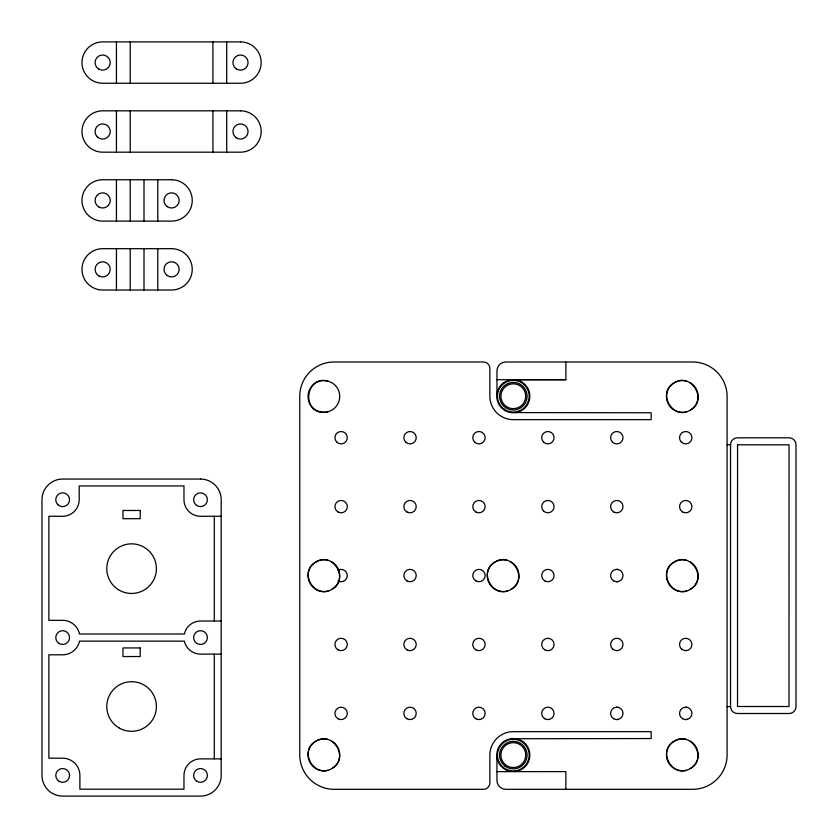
<?xml version="1.0" encoding="UTF-8"?>
<svg xmlns="http://www.w3.org/2000/svg" width="838" height="838" viewBox="0 0 838 838"><rect width="100%" height="100%" fill="white"/><g stroke="black" fill="none" stroke-linecap="round" stroke-linejoin="round"><path stroke-width="1.26" d="M331.806 589.386C349.834 579.875 333.21 551.079 315.957 561.931C297.94 571.443 314.564 600.238 331.806 589.386A15.849 15.849 0 0 0 331.806 561.931M690.219 410.18C708.236 400.669 691.612 371.883 674.36 382.725C656.343 392.247 672.966 421.032 690.219 410.18A15.849 15.849 0 0 0 690.219 382.725M511.012 589.386C529.029 579.875 512.406 551.079 495.164 561.931C477.136 571.443 493.76 600.238 511.012 589.386A15.849 15.849 0 0 0 511.012 561.931M331.806 768.593C349.834 759.071 333.21 730.286 315.957 741.127C297.94 750.649 314.564 779.434 331.806 768.593A15.849 15.849 0 0 0 331.806 741.127M690.219 589.386C708.236 579.875 691.612 551.079 674.36 561.931C656.343 571.443 672.966 600.238 690.219 589.386A15.849 15.849 0 0 0 690.219 561.931M690.219 768.593C708.236 759.071 691.612 730.286 674.36 741.127C656.343 750.649 672.966 779.434 690.219 768.593A15.849 15.849 0 0 0 690.219 741.127M327.993 411.772L331.806 410.18A15.849 15.849 0 0 0 331.806 382.725C305.116 369.39 298.757 417.743 327.993 411.772A15.849 15.849 0 0 1 308.028 396.458A15.849 15.849 0 0 1 327.993 381.143M339.516 569.547L338.018 570.175A6.201 6.201 0 0 1 347.32 575.538A6.201 6.201 0 0 1 338.018 580.912L339.516 581.541M616.81 581.75L618.413 581.541M616.81 719.591L618.413 719.381M685.735 719.591L687.338 719.381M496.955 379.687L565.88 379.687L565.88 361.995M496.955 771.63L565.88 771.609L565.88 789.323M515.779 738.728L651.157 738.55L651.157 731.658L513.306 731.658A23.433 23.433 0 0 0 489.874 755.09L489.874 782.943A6.379 6.379 0 0 1 483.495 789.323L334.226 789.323A34.463 34.463 0 0 1 299.763 754.86L299.763 396.227A34.232 34.232 0 0 1 333.995 361.995L483.495 361.995A6.379 6.379 0 0 1 489.874 368.374L489.874 396.227A23.433 23.433 0 0 0 513.306 419.66L651.157 419.66L651.157 412.767L515.779 412.579M565.88 379.719L514.542 379.729A16.54 16.54 0 0 1 529.805 397.463A16.54 16.54 0 0 1 512.07 412.725A16.54 16.54 0 0 1 496.819 394.991L497.5 391.346A16.54 16.54 0 0 1 510.845 379.865M727.091 444.706L730.537 444.706A6.893 6.893 0 0 1 737.43 437.813L789.124 437.813A6.893 6.893 0 0 1 796.016 444.706L796.016 706.612A6.893 6.893 0 0 1 789.124 713.505L737.43 713.505A6.893 6.893 0 0 1 730.537 706.612L730.537 444.706M221.19 516.271L200.512 516.271A16.54 16.54 0 0 1 183.972 499.731L183.972 485.946L79.201 485.946L79.201 499.731A16.54 16.54 0 0 1 62.661 516.271L48.876 516.271L48.876 620.34L62.661 620.34A17.231 17.231 0 0 1 79.306 633.119L79.421 634.01L184.444 634.01L184.538 633.298A16.54 16.54 0 0 1 200.512 621.031L221.19 621.031M221.19 654.122L200.512 654.122A16.54 16.54 0 0 1 184.538 641.856L184.444 641.143L79.421 641.143L79.306 642.034A17.231 17.231 0 0 1 62.661 654.803L48.876 654.803L48.876 758.191L62.661 758.191A17.231 17.231 0 0 1 79.893 775.422L79.893 789.207L183.972 789.207L183.972 775.422A16.54 16.54 0 0 1 200.512 758.882L221.19 758.882M727.091 706.612L730.537 706.612M616.81 569.337L618.413 569.547M685.735 707.188L687.338 707.398M616.81 707.188L618.413 707.398M496.955 394.258L496.955 370.836A8.841 8.841 0 0 1 505.796 361.995L692.628 361.995A34.463 34.463 0 0 1 727.091 396.458L727.091 754.86A34.463 34.463 0 0 1 692.628 789.323L505.796 789.323A8.841 8.841 0 0 1 496.955 780.482L496.955 757.06M226.71 41.9L226.71 83.255M226.71 110.826L226.71 152.181M214.298 516.271L214.298 621.031M214.298 654.122L214.298 758.882M212.925 41.9L212.925 83.255M212.925 110.826L212.925 152.181M157.785 179.751L157.785 221.106M157.785 248.677L157.785 290.021M144.01 179.751L144.01 221.106M144.01 248.677L144.01 290.021M130.225 41.9L130.225 83.255M130.225 110.826L130.225 152.181M130.225 179.751L130.225 221.106M130.225 248.677L130.225 290.021M116.44 41.9L116.44 83.255M116.44 110.826L116.44 152.181M116.44 179.751L116.44 221.106M116.44 248.677L116.44 290.021M686.395 770.174A15.849 15.849 0 0 1 666.44 754.86A15.849 15.849 0 0 1 686.395 739.545M686.395 590.968A15.849 15.849 0 0 1 666.44 575.654A15.849 15.849 0 0 1 686.395 560.35M686.395 411.772A15.849 15.849 0 0 1 666.44 396.458A15.849 15.849 0 0 1 686.395 381.143M327.993 770.174A15.849 15.849 0 0 1 308.028 754.86A15.849 15.849 0 0 1 327.993 739.545M327.993 590.968A15.849 15.849 0 0 1 308.028 575.654A15.849 15.849 0 0 1 327.993 560.35M514.542 771.589A16.54 16.54 0 0 0 529.805 753.854A16.54 16.54 0 0 0 512.07 738.592A16.54 16.54 0 0 0 496.819 756.326L497.5 759.961A16.54 16.54 0 0 0 510.845 771.442M507.189 590.968A15.849 15.849 0 0 1 487.234 575.654A15.849 15.849 0 0 1 507.189 560.35M737.545 444.8L737.524 706.497L789.008 706.518L789.029 444.821L737.545 444.8M240.496 41.9L102.655 41.9A20.678 20.678 0 0 0 81.977 62.578A20.678 20.678 0 0 0 102.655 83.255L240.496 83.255A20.678 20.678 0 0 0 261.173 62.578A20.678 20.678 0 0 0 240.496 41.9M240.496 110.826L102.655 110.826A20.678 20.678 0 0 0 81.977 131.503A20.678 20.678 0 0 0 102.655 152.181L240.496 152.181A20.678 20.678 0 0 0 261.173 131.503A20.678 20.678 0 0 0 240.496 110.826M171.57 179.751L102.655 179.751A20.678 20.678 0 0 0 81.977 200.429A20.678 20.678 0 0 0 102.655 221.106L171.57 221.106A20.678 20.678 0 0 0 192.248 200.429A20.678 20.678 0 0 0 171.57 179.751M171.57 248.677L102.655 248.677A20.678 20.678 0 0 0 81.977 269.344A20.678 20.678 0 0 0 102.655 290.021L171.57 290.021A20.678 20.678 0 0 0 192.248 269.344A20.678 20.678 0 0 0 171.57 248.677M200.512 479.053L62.661 479.053A20.678 20.678 0 0 0 41.984 499.731L41.984 775.422A20.678 20.678 0 0 0 62.661 796.1L200.512 796.1A20.678 20.678 0 0 0 221.19 775.422L221.19 499.731A20.678 20.678 0 0 0 200.512 479.053M140.208 510.468L122.977 510.468L122.977 518.691L140.208 518.691L140.208 510.468M140.208 647.942L122.977 647.942L122.977 656.542L140.208 656.542L140.208 647.942M167.265 275.587A7.584 7.584 0 0 0 179.133 269.962A7.584 7.584 0 0 0 168.323 262.504A7.584 7.584 0 0 0 167.265 275.587M98.863 275.911A7.584 7.584 0 0 0 110.228 269.344A7.584 7.584 0 0 0 98.863 262.786A7.584 7.584 0 0 0 98.863 275.911M98.863 206.986A7.584 7.584 0 0 0 110.228 200.429A7.584 7.584 0 0 0 98.863 193.861A7.584 7.584 0 0 0 98.863 206.986M167.265 206.661A7.584 7.584 0 0 0 179.133 201.036A7.584 7.584 0 0 0 168.323 193.578A7.584 7.584 0 0 0 167.265 206.661M236.19 68.821A7.584 7.584 0 0 0 248.058 63.185A7.584 7.584 0 0 0 237.248 55.727A7.584 7.584 0 0 0 236.19 68.821M97.292 136.866A7.584 7.584 0 0 0 109.977 133.462A7.584 7.584 0 0 0 100.686 124.181A7.584 7.584 0 0 0 97.292 136.866M98.863 69.145A7.584 7.584 0 0 0 110.228 62.578A7.584 7.584 0 0 0 98.863 56.01A7.584 7.584 0 0 0 98.863 69.145M236.19 137.736A7.584 7.584 0 0 0 248.058 132.111A7.584 7.584 0 0 0 237.248 124.653A7.584 7.584 0 0 0 236.19 137.736M57.791 504.602A6.893 6.893 0 0 0 69.324 501.512A6.893 6.893 0 0 0 60.881 493.069A6.893 6.893 0 0 0 57.791 504.602M197.066 643.542A6.893 6.893 0 0 0 207.405 637.571A6.893 6.893 0 0 0 197.066 631.611A6.893 6.893 0 0 0 197.066 643.542M197.066 781.393A6.893 6.893 0 0 0 207.405 775.422A6.893 6.893 0 0 0 197.066 769.452A6.893 6.893 0 0 0 197.066 781.393M59.215 643.542A6.893 6.893 0 0 0 69.554 637.571A6.893 6.893 0 0 0 59.215 631.611A6.893 6.893 0 0 0 59.215 643.542M118.388 589.659A24.815 24.815 0 0 0 156.381 569.578A24.815 24.815 0 0 0 119.991 546.711A24.815 24.815 0 0 0 118.388 589.659M195.642 504.602A6.893 6.893 0 0 0 207.164 501.512A6.893 6.893 0 0 0 198.732 493.069A6.893 6.893 0 0 0 195.642 504.602M59.215 781.393A6.893 6.893 0 0 0 69.554 775.422A6.893 6.893 0 0 0 59.215 769.452A6.893 6.893 0 0 0 59.215 781.393M119.185 727.992A24.815 24.815 0 0 0 156.402 706.497A24.815 24.815 0 0 0 119.185 685.013A24.815 24.815 0 0 0 119.185 727.992M504.382 409.321A15.849 15.849 0 0 0 529.124 397.411A15.849 15.849 0 0 0 506.435 381.939A15.849 15.849 0 0 0 504.382 409.321M505.544 407.614A13.785 13.785 0 0 0 527.06 397.254A13.785 13.785 0 0 0 507.325 383.804A13.785 13.785 0 0 0 505.544 407.614M506.32 406.482A12.402 12.402 0 0 0 525.677 397.149A12.402 12.402 0 0 0 507.933 385.051A12.402 12.402 0 0 0 506.32 406.482M503.429 767.482A15.849 15.849 0 0 0 528.988 757.458A15.849 15.849 0 0 0 507.524 740.331A15.849 15.849 0 0 0 503.429 767.482M504.717 765.869A13.785 13.785 0 0 0 526.945 757.143A13.785 13.785 0 0 0 508.278 742.259A13.785 13.785 0 0 0 504.717 765.869M505.576 764.79A12.402 12.402 0 0 0 525.583 756.934A12.402 12.402 0 0 0 508.781 743.536A12.402 12.402 0 0 0 505.576 764.79M406.943 511.987A6.201 6.201 0 0 0 416.245 506.623A6.201 6.201 0 0 0 406.943 501.25A6.201 6.201 0 0 0 406.943 511.987M475.858 580.912A6.201 6.201 0 0 0 485.171 575.538A6.201 6.201 0 0 0 475.858 570.175A6.201 6.201 0 0 0 475.858 580.912M474.58 442.087A6.201 6.201 0 0 0 484.951 439.301A6.201 6.201 0 0 0 477.356 431.706A6.201 6.201 0 0 0 474.58 442.087M612.421 442.087A6.201 6.201 0 0 0 622.802 439.301A6.201 6.201 0 0 0 615.207 431.706A6.201 6.201 0 0 0 612.421 442.087M613.709 580.912A6.201 6.201 0 0 0 623.011 575.538A6.201 6.201 0 0 0 613.709 570.175A6.201 6.201 0 0 0 613.709 580.912M543.506 511.002A6.201 6.201 0 0 0 553.876 508.226A6.201 6.201 0 0 0 546.282 500.632A6.201 6.201 0 0 0 543.506 511.002M544.784 649.838A6.201 6.201 0 0 0 554.086 644.464A6.201 6.201 0 0 0 544.784 639.09A6.201 6.201 0 0 0 544.784 649.838M406.943 649.838A6.201 6.201 0 0 0 416.245 644.464A6.201 6.201 0 0 0 406.943 639.09A6.201 6.201 0 0 0 406.943 649.838M543.506 442.087A6.201 6.201 0 0 0 553.876 439.301A6.201 6.201 0 0 0 546.282 431.706A6.201 6.201 0 0 0 543.506 442.087M544.784 718.763A6.201 6.201 0 0 0 554.086 713.389A6.201 6.201 0 0 0 544.784 708.016A6.201 6.201 0 0 0 544.784 718.763M475.858 718.763A6.201 6.201 0 0 0 485.171 713.389A6.201 6.201 0 0 0 475.858 708.016A6.201 6.201 0 0 0 475.858 718.763M613.709 718.763A6.201 6.201 0 0 0 623.011 713.389A6.201 6.201 0 0 0 613.709 708.016A6.201 6.201 0 0 0 613.709 718.763M406.943 580.912A6.201 6.201 0 0 0 416.245 575.538A6.201 6.201 0 0 0 406.943 570.175A6.201 6.201 0 0 0 406.943 580.912M544.784 580.912A6.201 6.201 0 0 0 554.086 575.538A6.201 6.201 0 0 0 544.784 570.175A6.201 6.201 0 0 0 544.784 580.912M475.858 649.838A6.201 6.201 0 0 0 485.171 644.464A6.201 6.201 0 0 0 475.858 639.09A6.201 6.201 0 0 0 475.858 649.838M475.858 511.987A6.201 6.201 0 0 0 485.171 506.623A6.201 6.201 0 0 0 475.858 501.25A6.201 6.201 0 0 0 475.858 511.987M613.709 511.987A6.201 6.201 0 0 0 623.011 506.623A6.201 6.201 0 0 0 613.709 501.25A6.201 6.201 0 0 0 613.709 511.987M612.421 648.853A6.201 6.201 0 0 0 622.802 646.077A6.201 6.201 0 0 0 615.207 638.472A6.201 6.201 0 0 0 612.421 648.853M405.655 442.087A6.201 6.201 0 0 0 416.036 439.301A6.201 6.201 0 0 0 408.431 431.706A6.201 6.201 0 0 0 405.655 442.087M406.943 718.763A6.201 6.201 0 0 0 416.245 713.389A6.201 6.201 0 0 0 406.943 708.016A6.201 6.201 0 0 0 406.943 718.763M336.729 442.087A6.201 6.201 0 0 0 347.11 439.301A6.201 6.201 0 0 0 339.516 431.706A6.201 6.201 0 0 0 336.729 442.087M338.018 718.763A6.201 6.201 0 0 0 347.32 713.389A6.201 6.201 0 0 0 338.018 708.016A6.201 6.201 0 0 0 338.018 718.763M338.018 511.987A6.201 6.201 0 0 0 347.32 506.623A6.201 6.201 0 0 0 338.018 501.25A6.201 6.201 0 0 0 338.018 511.987M338.018 649.838A6.201 6.201 0 0 0 347.32 644.464A6.201 6.201 0 0 0 338.018 639.09A6.201 6.201 0 0 0 338.018 649.838M682.635 718.763A6.201 6.201 0 0 0 691.937 713.389A6.201 6.201 0 0 0 682.635 708.016A6.201 6.201 0 0 0 682.635 718.763M682.635 511.987A6.201 6.201 0 0 0 691.937 506.623A6.201 6.201 0 0 0 682.635 501.25A6.201 6.201 0 0 0 682.635 511.987M681.346 442.087A6.201 6.201 0 0 0 691.727 439.301A6.201 6.201 0 0 0 684.133 431.706A6.201 6.201 0 0 0 681.346 442.087M681.346 648.853A6.201 6.201 0 0 0 691.727 646.077A6.201 6.201 0 0 0 684.133 638.472A6.201 6.201 0 0 0 681.346 648.853"/></g></svg>
